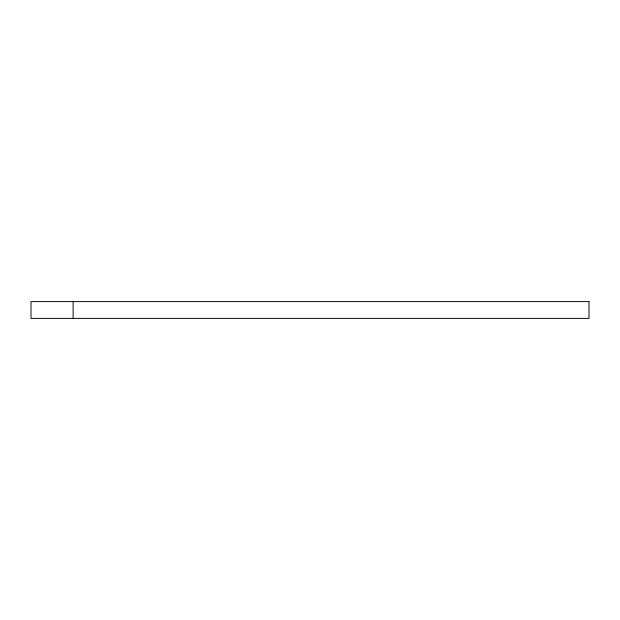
<?xml version="1.0" encoding="UTF-8"?>
<svg xmlns="http://www.w3.org/2000/svg" width="620" height="620" viewBox="0 0 620 620"><rect width="100%" height="100%" fill="white"/><g stroke="black" fill="none" stroke-linecap="round" stroke-linejoin="round"><path stroke-width="0.93" d="M73.121 301.607L73.121 318.393M589 301.607L31 301.607L31 318.393L589 318.393L589 301.607"/></g></svg>
